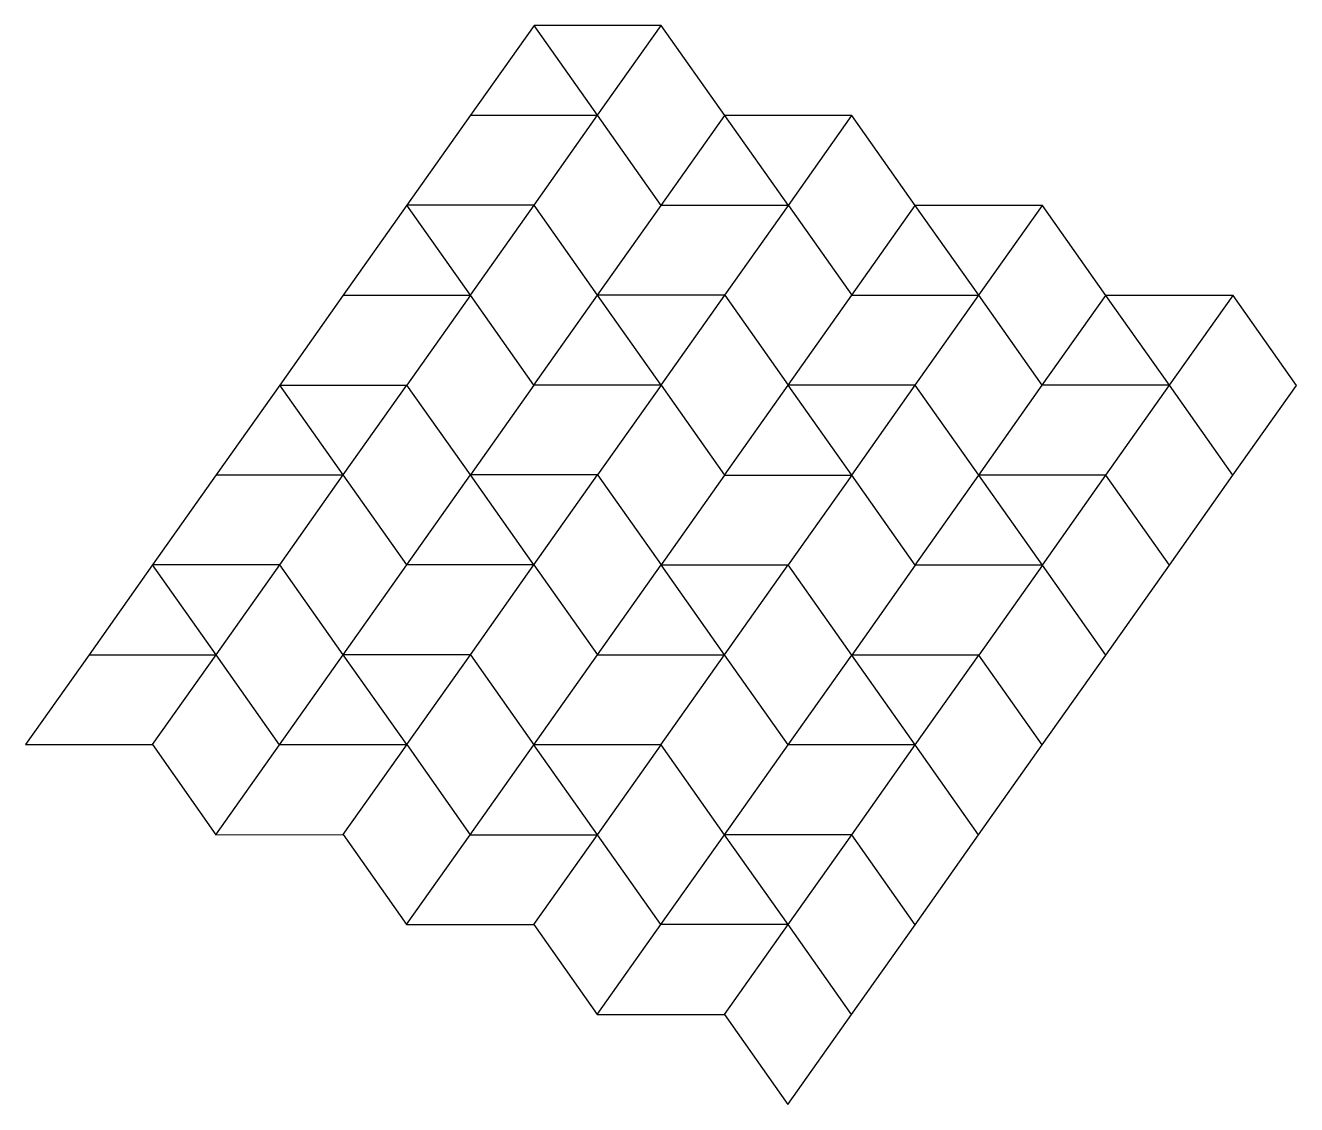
# Model space of a CAD drawing. Extents: x -46 to 69, y -98 to 0.
import ezdxf

# ---------------------------------------------------------------- set-up
doc = ezdxf.new("R2010")
doc.units = 0
for name, color, linetype in [('Mountain', 1, 'Continuous'), ('Outline', 3, 'Continuous'), ('Valley', 5, 'Continuous')]:
    doc.layers.add(name, color=color, linetype=linetype)

msp = doc.modelspace()

# ---------------------------------------------------------------- linework, layer by layer
at = {"layer": 'Mountain', "color": 1}
for p, q in [((-5.78, -8.16), (5.77, -8.16)), ((11.54, -16.34), (17.31, -8.17)), ((23.09, -16.34), (17.31, -8.17)), ((23.09, -16.34), (28.86, -8.17)), ((-5.77, -24.49), (-11.55, -16.33)), ((-5.77, -24.49), (0, -16.33)), ((17.31, -24.5), (23.09, -16.34)), ((23.09, -16.34), (28.85, -24.51)), ((-5.77, -24.5), (-11.55, -32.66)), ((-0.01, -32.67), (-5.77, -24.5)), ((17.31, -24.5), (5.76, -24.5)), ((17.31, -24.5), (23.07, -32.67)), ((23.07, -32.67), (28.85, -24.51)), ((28.85, -24.51), (40.39, -24.51)), ((46.15, -32.68), (51.93, -24.52)), ((57.7, -32.68), (51.93, -24.52)), ((57.7, -32.68), (63.48, -24.52)), ((-23.09, -32.66), (-11.55, -32.66)), ((-5.78, -40.83), (-11.55, -32.66)), ((-0.01, -32.67), (-5.78, -40.83)), ((11.54, -32.67), (-0.01, -32.67)), ((17.3, -40.84), (23.07, -32.67)), ((28.85, -40.84), (23.07, -32.67)), ((28.85, -40.84), (34.62, -32.67)), ((51.93, -40.85), (57.7, -32.68)), ((63.46, -40.85), (57.7, -32.68)), ((-28.87, -40.83), (-17.32, -40.83)), ((-11.56, -49), (-5.78, -40.83)), ((-0.01, -48.99), (-5.78, -40.83)), ((-0.01, -48.99), (5.76, -40.83)), ((28.85, -40.84), (23.07, -49)), ((34.61, -49.01), (28.85, -40.84)), ((51.93, -40.85), (40.38, -40.85)), ((57.69, -49.02), (51.93, -40.85)), ((-28.86, -57.16), (-34.64, -48.99)), ((-28.86, -57.16), (-23.09, -48.99)), ((-5.78, -57.16), (-0.01, -48.99)), ((-0.01, -49), (5.75, -57.17)), ((11.53, -49), (23.07, -49)), ((28.84, -57.18), (23.07, -49)), ((34.61, -49.01), (28.84, -57.18)), ((46.16, -49.01), (34.61, -49.01)), ((-34.64, -65.32), (-28.86, -57.16)), ((-23.1, -65.33), (-28.86, -57.16)), ((-5.78, -57.16), (-17.33, -57.16)), ((-5.78, -57.16), (-0.02, -65.33)), ((-0.02, -65.33), (5.75, -57.17)), ((5.75, -57.17), (17.3, -57.17)), ((23.06, -65.34), (28.84, -57.18)), ((34.61, -65.34), (28.84, -57.18)), ((34.61, -65.34), (40.38, -57.18)), ((-28.88, -73.5), (-23.1, -65.33)), ((-11.56, -65.33), (-23.1, -65.33)), ((-5.8, -73.5), (-0.02, -65.33)), ((5.75, -73.5), (-0.02, -65.33)), ((5.75, -73.5), (11.53, -65.33)), ((28.84, -73.51), (34.61, -65.34)), ((40.37, -73.51), (34.61, -65.34)), ((-0.02, -81.67), (5.75, -73.5)), ((11.52, -81.67), (5.75, -73.5)), ((28.84, -73.51), (17.29, -73.51)), ((34.6, -81.68), (28.84, -73.51)), ((5.74, -89.84), (11.52, -81.67)), ((23.06, -81.67), (11.52, -81.67))]:
    msp.add_line(p, q, dxfattribs=at)
at = {"layer": 'Outline', "color": 3}
msp.add_lwpolyline([(11.55, 0), (0, 0), (-5.78, -8.16), (-11.55, -16.33), (-17.32, -24.5), (-23.09, -32.66), (-28.87, -40.83), (-34.64, -48.99), (-40.41, -57.16), (-46.18, -65.32), (-34.64, -65.32), (-28.88, -73.5), (-17.33, -73.49), (-11.57, -81.67), (-0.02, -81.67), (5.74, -89.84), (17.29, -89.84), (23.05, -98.01), (28.83, -89.84), (34.6, -81.68), (40.37, -73.51), (46.15, -65.35), (51.92, -57.18), (57.69, -49.02), (63.46, -40.85), (69.24, -32.69), (63.48, -24.52), (51.93, -24.52), (46.17, -16.35), (34.62, -16.34), (28.86, -8.17), (17.31, -8.17)], close=True, dxfattribs=at)
at = {"layer": 'Valley', "color": 5}
for p, q in [((5.77, -8.16), (0, 0)), ((5.77, -8.16), (11.55, 0)), ((0, -16.33), (5.77, -8.16)), ((11.54, -16.34), (5.77, -8.16)), ((0, -16.33), (-11.55, -16.33)), ((5.76, -24.5), (0, -16.33)), ((5.76, -24.5), (11.54, -16.34)), ((23.09, -16.34), (11.54, -16.34)), ((28.85, -24.51), (34.62, -16.34)), ((40.39, -24.51), (34.62, -16.34)), ((40.39, -24.51), (46.17, -16.35)), ((-17.32, -24.5), (-5.77, -24.49)), ((-0.01, -32.67), (5.76, -24.5)), ((11.54, -32.67), (5.76, -24.5)), ((11.54, -32.67), (17.31, -24.5)), ((34.62, -32.67), (40.39, -24.51)), ((46.15, -32.68), (40.39, -24.51)), ((-17.32, -40.83), (-23.09, -32.66)), ((-17.32, -40.83), (-11.55, -32.66)), ((11.54, -32.67), (5.77, -40.83)), ((11.54, -32.67), (17.3, -40.84)), ((34.62, -32.67), (23.07, -32.67)), ((40.38, -40.85), (34.62, -32.67)), ((40.38, -40.85), (46.15, -32.68)), ((57.7, -32.68), (46.16, -32.68)), ((-23.09, -48.99), (-17.32, -40.83)), ((-11.56, -49), (-17.32, -40.83)), ((5.76, -40.83), (-5.78, -40.83)), ((5.77, -40.83), (11.53, -49)), ((17.3, -40.84), (11.53, -49)), ((17.3, -40.84), (28.85, -40.84)), ((34.61, -49.01), (40.38, -40.85)), ((46.16, -49.01), (40.38, -40.85)), ((46.16, -49.01), (51.93, -40.85)), ((-23.09, -48.99), (-34.64, -48.99)), ((-17.33, -57.16), (-23.09, -48.99)), ((-17.33, -57.16), (-11.56, -49)), ((-0.01, -48.99), (-11.56, -48.99)), ((5.75, -57.17), (11.53, -49)), ((17.3, -57.17), (11.53, -49)), ((17.3, -57.17), (23.07, -49)), ((46.16, -49.01), (40.38, -57.18)), ((51.92, -57.18), (46.16, -49.01)), ((-40.41, -57.16), (-28.86, -57.16)), ((-23.1, -65.33), (-17.33, -57.16)), ((-11.56, -65.32), (-17.33, -57.16)), ((-11.56, -65.32), (-5.78, -57.16)), ((11.52, -65.33), (17.3, -57.17)), ((23.06, -65.34), (17.3, -57.17)), ((40.38, -57.18), (28.84, -57.18)), ((46.15, -65.35), (40.38, -57.18)), ((-17.33, -73.49), (-11.56, -65.33)), ((-11.56, -65.32), (-5.8, -73.5)), ((11.53, -65.33), (-0.02, -65.33)), ((17.29, -73.51), (11.53, -65.33)), ((17.29, -73.51), (23.06, -65.34)), ((34.61, -65.34), (23.06, -65.34)), ((-11.57, -81.67), (-5.79, -73.5)), ((-5.8, -73.5), (5.75, -73.5)), ((11.52, -81.67), (17.29, -73.51)), ((23.06, -81.67), (17.29, -73.51)), ((23.06, -81.67), (28.84, -73.51)), ((17.29, -89.84), (23.06, -81.67)), ((28.83, -89.84), (23.06, -81.67))]:
    msp.add_line(p, q, dxfattribs=at)

doc.saveas('drawing.dxf')
